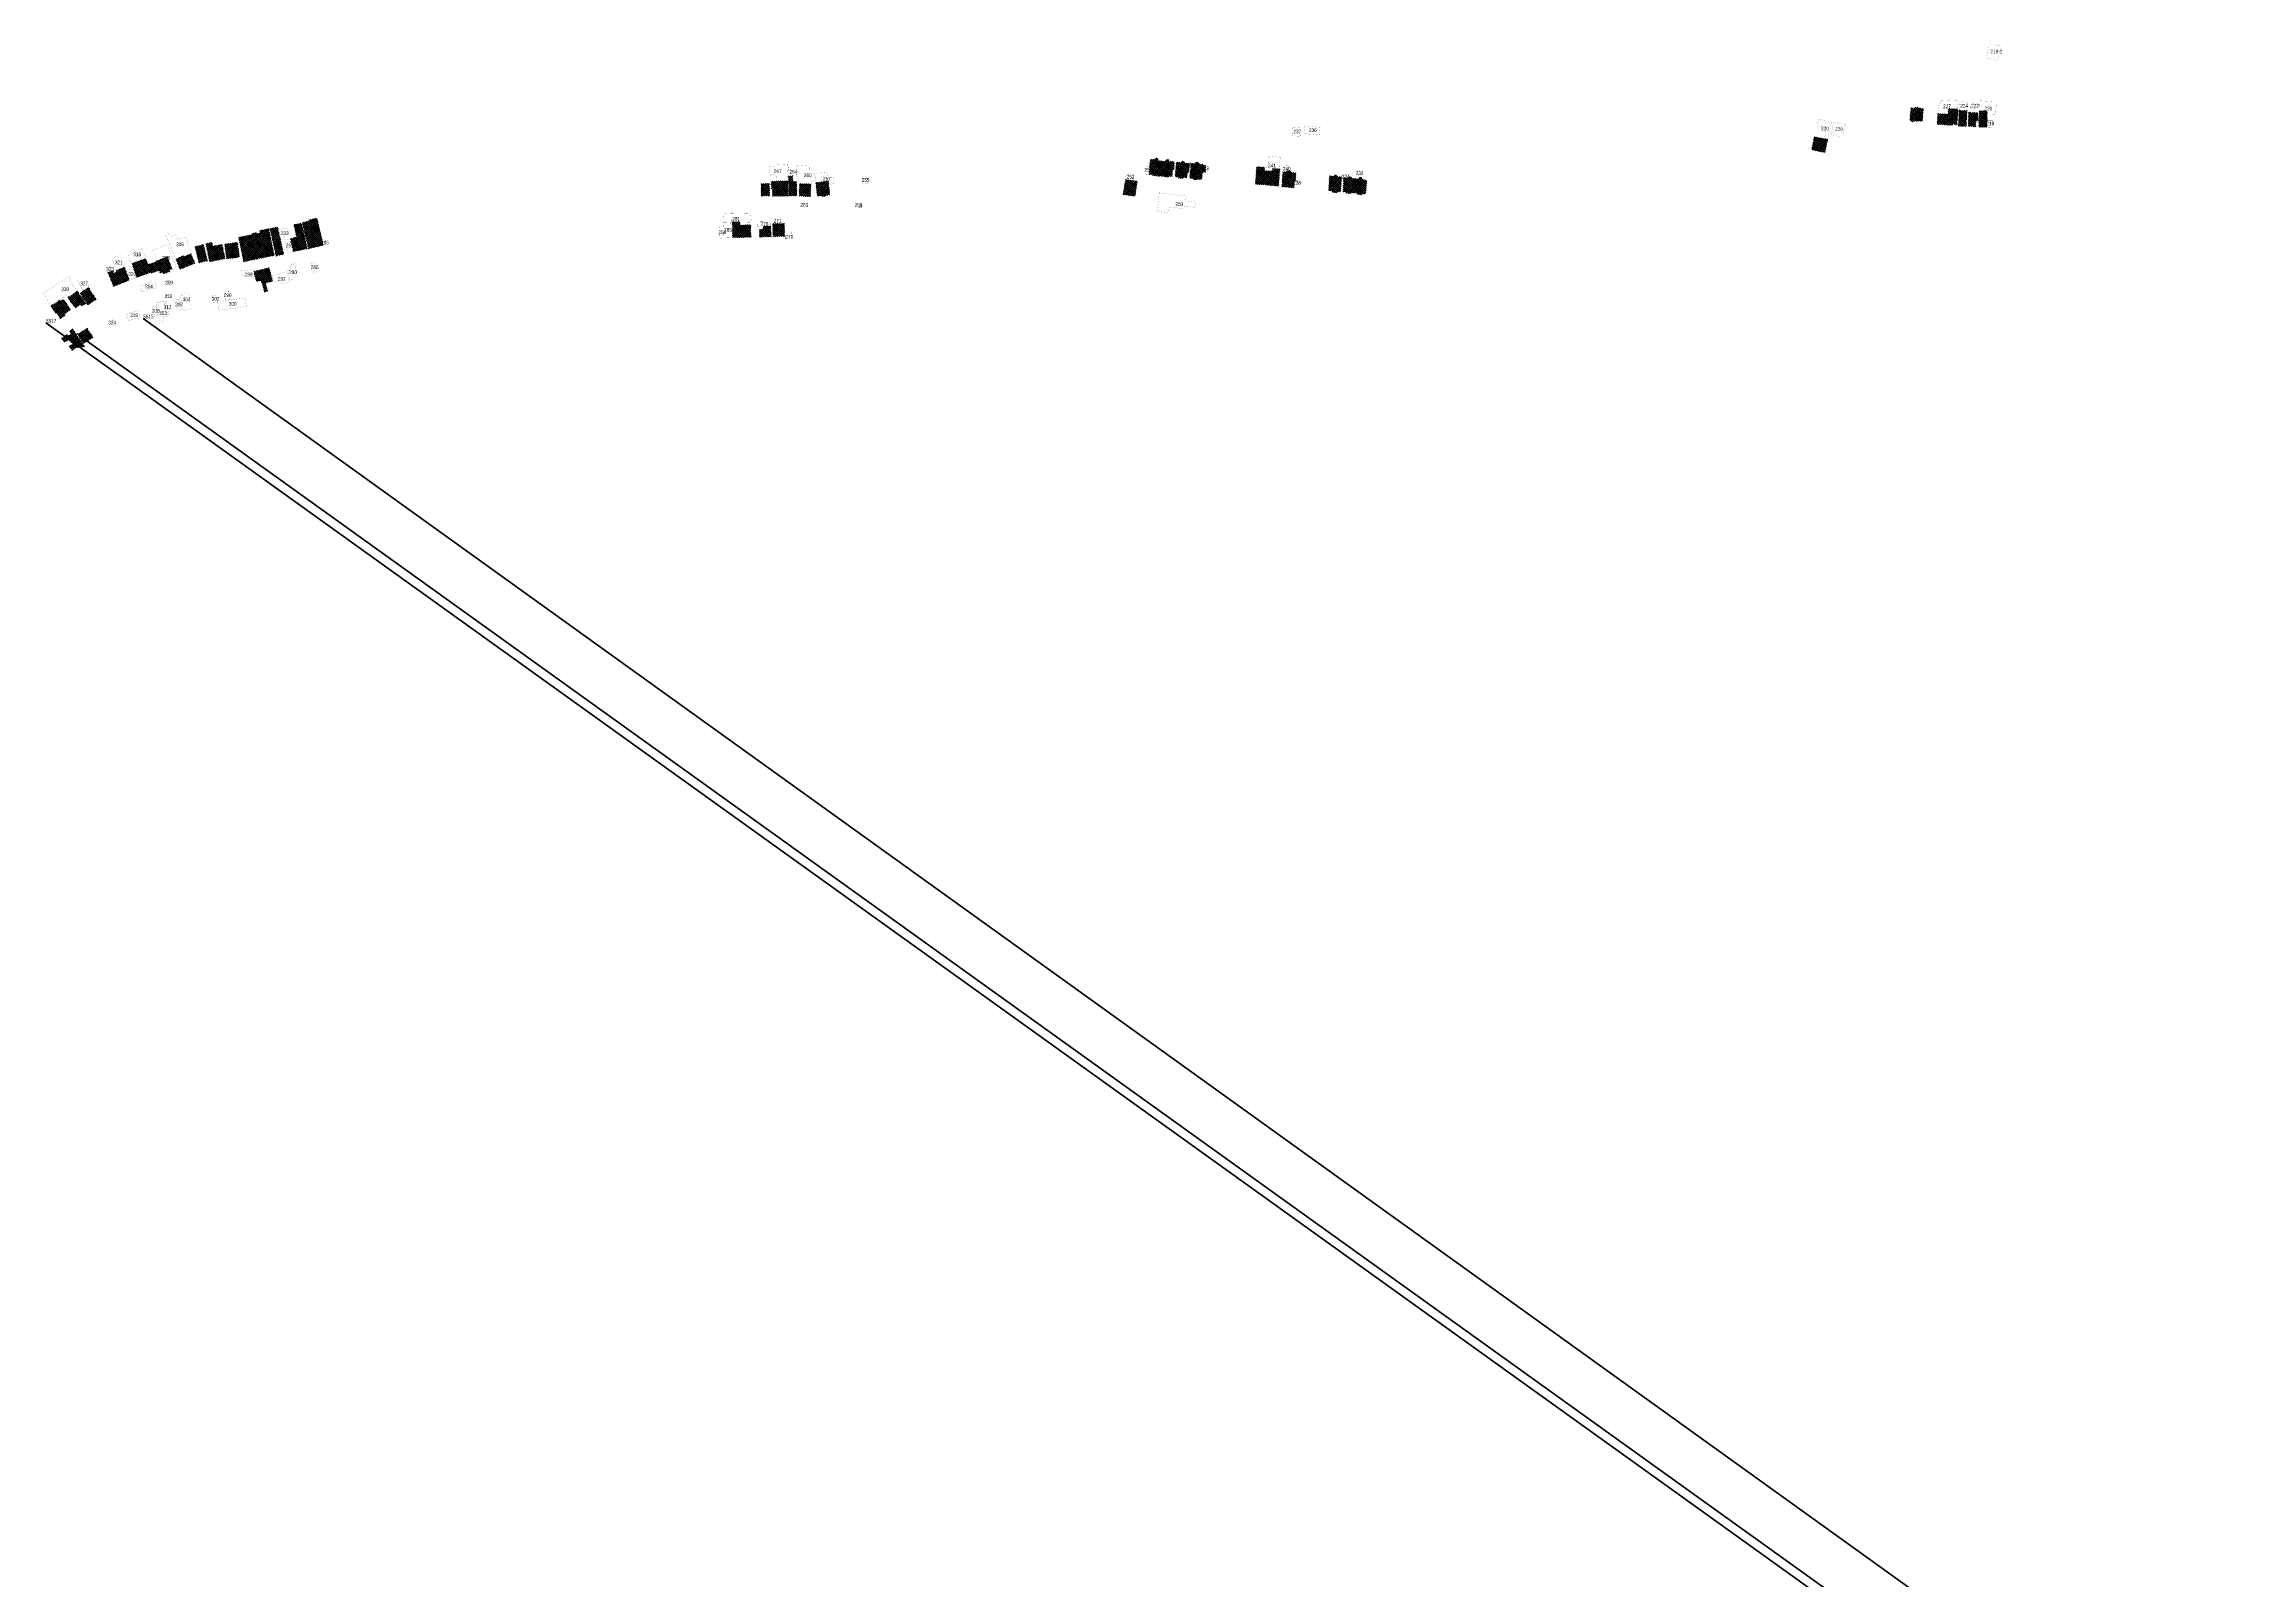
# Model space of a CAD drawing. Header units: millimetres. Extents: x 500132 to 619391, y 3323720 to 3402660.
# Drawn here: x 538636 to 540998, y 3373424 to 3375086 of the extents above; entities that cross this region are included whole.
import ezdxf

# ---------------------------------------------------------------- set-up
doc = ezdxf.new("R2010")
doc.units = ezdxf.units.MM
doc.layers.add('房屋拆迁', color=7, linetype='Continuous')
doc.styles.add('mrdsStandard', font='slromans.shx', dxfattribs={"width": 0.75, "height": 4, "bigfont": 'hztxt.shx'})

msp = doc.modelspace()

# ---------------------------------------------------------------- hatches: boundary and pattern name
at = {"layer": '房屋拆迁', "lineweight": 50}
h = msp.add_hatch(dxfattribs=at)
h.set_pattern_fill('ANSI37', color=1, scale=0.5, style=0)
h.paths.add_polyline_path([(540654.8, 3375016.9), (540653.5, 3375003.6), (540654.8, 3375001.8), (540657.8, 3375001.9), (540658.2, 3375002.6), (540667.1, 3375002.2), (540668.4, 3375016), (540663.7, 3375016.5), (540663.7, 3375017.4), (540659, 3375017.5), (540658.6, 3375015.9)])
h = msp.add_hatch(dxfattribs=at)
h.set_pattern_fill('ANSI37', color=1, scale=0.5, style=0)
h.paths.add_polyline_path([(540683.9, 3375010.7), (540683.1, 3374999), (540699.9, 3374997.9), (540700, 3374998.8), (540704.7, 3374998.5), (540705.8, 3375015.5), (540695.3, 3375016.2), (540694.9, 3375010)])
h = msp.add_hatch(dxfattribs=at)
h.set_pattern_fill('ANSI37', color=1, scale=0.5, style=0)
h.paths.add_polyline_path([(540706.9, 3375014.3), (540706, 3374997.1), (540714.7, 3374996.7), (540715.5, 3375013.8)])
h = msp.add_hatch(dxfattribs=at)
h.set_pattern_fill('ANSI37', color=1, scale=0.5, style=0)
h.paths.add_polyline_path([(540717.3, 3375012.1), (540716.5, 3374996.7), (540725, 3374996.3), (540725.3, 3375003.3), (540726.8, 3375003.2), (540727.2, 3375011.5)])
h = msp.add_hatch(dxfattribs=at)
h.set_pattern_fill('ANSI37', color=1, scale=0.5, style=0)
h.paths.add_polyline_path([(540728.6, 3375013.8), (540728, 3374996.1), (540736.8, 3374995.7), (540737.5, 3375013.4)])
h = msp.add_hatch(dxfattribs=at)
h.set_pattern_fill('ANSI37', color=1, scale=0.5, style=0)
h.set_pattern_definition([(45, (540547.4356, 3374968.5283), (-1.12253, 1.12253), []), (135, (540547.4356, 3374968.5283), (-1.12253, -1.12253), [])])
h.paths.add_polyline_path([(540550.3, 3374985.6), (540547.4, 3374971.4), (540561.9, 3374968.5), (540564.8, 3374982.7)])
h = msp.add_hatch(dxfattribs=at)
h.set_pattern_fill('ANSI37', color=1, scale=0.5, style=0)
h.paths.add_polyline_path([(539832.2, 3374961.1), (539830.9, 3374944.9), (539834.4, 3374944.7), (539834.8, 3374943.7), (539851.7, 3374941.9), (539852.8, 3374942.7), (539856, 3374942.5), (539856.4, 3374949.7), (539857.8, 3374949.6), (539858.4, 3374958.4), (539853, 3374959.1), (539852, 3374960.6), (539850.8, 3374961.1), (539849.5, 3374960.8), (539848.9, 3374960.2), (539848.3, 3374959), (539840.9, 3374959.7), (539840.6, 3374961.3), (539840.1, 3374962.3), (539838.7, 3374962.6), (539838.1, 3374962.5), (539836.9, 3374961.7), (539836.4, 3374960.9)])
h = msp.add_hatch(dxfattribs=at)
h.set_pattern_fill('ANSI37', color=1, scale=0.5, style=0)
h.paths.add_polyline_path([(539860.4, 3374958.2), (539859.1, 3374942.5), (539862, 3374942.1), (539863, 3374940.7), (539867.4, 3374940.2), (539868.7, 3374941.4), (539871.9, 3374941.1), (539872.5, 3374947.4), (539874, 3374947.3), (539874.9, 3374956.8), (539870.1, 3374957.1), (539869.6, 3374958.4), (539869.1, 3374958.8), (539868.1, 3374959.3), (539867.3, 3374959.2), (539866.9, 3374959.1), (539866, 3374958.6), (539865.5, 3374957.9)])
h = msp.add_hatch(dxfattribs=at)
h.set_pattern_fill('ANSI37', color=1, scale=0.5, style=0)
h.paths.add_polyline_path([(539876.1, 3374956.9), (539874.9, 3374940.6), (539878.3, 3374940.4), (539879.4, 3374939.2), (539883, 3374938.8), (539884.2, 3374939.7), (539888, 3374939.4), (539889.5, 3374955.8), (539885.4, 3374955.9), (539885.1, 3374956.8), (539884.1, 3374958), (539883.2, 3374958.3), (539882.2, 3374958.1), (539880.9, 3374957.3), (539880.3, 3374956.5)])
h = msp.add_hatch(dxfattribs=at)
h.set_pattern_fill('ANSI37', color=1, scale=0.5, style=0)
h.paths.add_polyline_path([(539888.7, 3374947.4), (539891.9, 3374947.1), (539892.6, 3374954.6), (539889.4, 3374954.9)])
h = msp.add_hatch(dxfattribs=at)
h.set_pattern_fill('ANSI37', color=1, scale=0.5, style=0)
h.paths.add_polyline_path([(539947.3, 3374953.2), (539945.8, 3374934.3), (539971, 3374932.3), (539972.6, 3374950.8), (539964.4, 3374951.5), (539964.2, 3374948.2), (539955.5, 3374949), (539955.8, 3374952.5)])
h = msp.add_hatch(dxfattribs=at)
h.set_pattern_fill('ANSI37', color=1, scale=0.5, style=0)
h.paths.add_polyline_path([(539975.6, 3374947.8), (539974.5, 3374931.6), (539987.6, 3374930.3), (539987.9, 3374937.8), (539989.3, 3374937.7), (539989.8, 3374946.5), (539984.5, 3374947.2), (539983.8, 3374948.4), (539982.7, 3374949.1), (539981.2, 3374949), (539980.2, 3374948.5), (539979.9, 3374947.6)])
h = msp.add_hatch(dxfattribs=at)
h.set_pattern_fill('ANSI37', color=1, scale=0.5, style=0)
h.paths.add_polyline_path([(539411.6, 3374934.8), (539411.7, 3374921.5), (539420.8, 3374921.6), (539420.7, 3374934.9)])
h = msp.add_hatch(dxfattribs=at)
h.set_pattern_fill('ANSI37', color=1, scale=0.5, style=0)
h.paths.add_polyline_path([(539411.6, 3374934.8), (539411.7, 3374921.5), (539420.8, 3374921.6), (539420.7, 3374934.9)])
h = msp.add_hatch(dxfattribs=at)
h.set_pattern_fill('ANSI37', color=1, scale=0.5, style=0)
h.paths.add_polyline_path([(539422.2, 3374937.7), (539422.2, 3374929.1), (539423.9, 3374929.1), (539423.9, 3374921.3), (539440.6, 3374921.4), (539440.6, 3374937.8)])
h = msp.add_hatch(dxfattribs=at)
h.set_pattern_fill('ANSI37', color=1, scale=0.5, style=0)
h.paths.add_polyline_path([(539422.2, 3374937.7), (539422.2, 3374929.1), (539423.9, 3374929.1), (539423.9, 3374921.3), (539440.6, 3374921.4), (539440.6, 3374937.8)])
h = msp.add_hatch(dxfattribs=at)
h.set_pattern_fill('ANSI37', color=1, scale=0.5, style=0)
h.paths.add_polyline_path([(539441.6, 3374921.5), (539450.2, 3374921.6), (539449.9, 3374937.4), (539445.7, 3374937.3), (539445.6, 3374943.5), (539441.1, 3374943.4)])
h = msp.add_hatch(dxfattribs=at)
h.set_pattern_fill('ANSI37', color=1, scale=0.5, style=0)
h.paths.add_polyline_path([(539441.6, 3374921.5), (539450.2, 3374921.6), (539449.9, 3374937.4), (539445.7, 3374937.3), (539445.6, 3374943.5), (539441.1, 3374943.4)])
h = msp.add_hatch(dxfattribs=at)
h.set_pattern_fill('ANSI37', color=1, scale=0.5, style=0)
h.paths.add_polyline_path([(539453, 3374934.9), (539452.5, 3374921.3), (539464.8, 3374920.9), (539465.3, 3374934.5)])
h = msp.add_hatch(dxfattribs=at)
h.set_pattern_fill('ANSI37', color=1, scale=0.5, style=0)
h.paths.add_polyline_path([(539453, 3374934.9), (539452.5, 3374921.3), (539464.8, 3374920.9), (539465.3, 3374934.5)])
h = msp.add_hatch(dxfattribs=at)
h.set_pattern_fill('ANSI37', color=1, scale=0.5, style=0)
h.paths.add_polyline_path([(539470.5, 3374936.1), (539472.3, 3374921.4), (539475.7, 3374921.7), (539478.3, 3374921), (539479.9, 3374921.1), (539481.3, 3374921.5), (539482.8, 3374922.3), (539485.8, 3374922.9), (539484.3, 3374937.7)])
h = msp.add_hatch(dxfattribs=at)
h.set_pattern_fill('ANSI37', color=1, scale=0.5, style=0)
h.paths.add_polyline_path([(539470.5, 3374936.1), (539472.3, 3374921.4), (539475.7, 3374921.7), (539478.3, 3374921), (539479.9, 3374921.1), (539481.3, 3374921.5), (539482.8, 3374922.3), (539485.8, 3374922.9), (539484.3, 3374937.7)])
h = msp.add_hatch(dxfattribs=at)
h.set_pattern_fill('ANSI37', color=1, scale=0.5, style=0)
h.paths.add_polyline_path([(539805.4, 3374939.4), (539802.9, 3374923.1), (539815.9, 3374921.2), (539818.4, 3374937.5)])
h = msp.add_hatch(dxfattribs=at)
h.set_pattern_fill('ANSI37', color=1, scale=0.5, style=0)
h.paths.add_polyline_path([(540026.2, 3374943.2), (540025, 3374927.4), (540028.4, 3374927.1), (540028.9, 3374925.8), (540033.7, 3374924.9), (540034.8, 3374926.2), (540038.1, 3374926), (540039.2, 3374942.1), (540034.5, 3374942.5), (540034, 3374944), (540033, 3374944.5), (540032.1, 3374944.4), (540031.4, 3374944.1), (540030.4, 3374942.6)])
h = msp.add_hatch(dxfattribs=at)
h.set_pattern_fill('ANSI37', color=1, scale=0.5, style=0)
h.paths.add_polyline_path([(540041.4, 3374941.5), (540040.6, 3374926.1), (540044.1, 3374925.8), (540044.4, 3374924.6), (540049, 3374924), (540050.6, 3374925.2), (540055.6, 3374924.5), (540056.6, 3374923.1), (540060.4, 3374922.8), (540061.6, 3374923.8), (540065.2, 3374923.6), (540066.6, 3374938.8), (540062.1, 3374939.1), (540061.2, 3374941.1), (540060.1, 3374942), (540059.1, 3374941.7), (540058.4, 3374941.3), (540057.6, 3374940), (540050.4, 3374940.6), (540049.8, 3374942.1), (540049, 3374942.6), (540047.5, 3374942.2), (540047, 3374941.9), (540046.5, 3374941)])
h = msp.add_hatch(dxfattribs=at)
h.set_pattern_fill('ANSI37', color=1, scale=0.5, style=0)
h.paths.add_polyline_path([(538861.4, 3374881.1), (538861.7, 3374879.9), (538846.4, 3374876.8), (538851.9, 3374850.3), (538885.1, 3374857.2), (538879.1, 3374886.2), (538869.3, 3374884.1), (538869.8, 3374881.7), (538866.1, 3374880.9), (538865.9, 3374882.1)])
h = msp.add_hatch(dxfattribs=at)
h.set_pattern_fill('ANSI37', color=1, scale=0.5, style=0)
h.paths.add_polyline_path([(538880.3, 3374886.2), (538886.9, 3374856.7), (538895.3, 3374858.5), (538888.7, 3374888.1)])
h = msp.add_hatch(dxfattribs=at)
h.set_pattern_fill('ANSI37', color=1, scale=0.5, style=0)
h.paths.add_polyline_path([(538902.3, 3374875.5), (538905.7, 3374861.2), (538912.3, 3374862.7), (538909.1, 3374877.2)])
h = msp.add_hatch(dxfattribs=at)
h.set_pattern_fill('ANSI37', color=1, scale=0.5, style=0)
h.paths.add_polyline_path([(538914.6, 3374892.3), (538906.2, 3374890.5), (538912.3, 3374862.7), (538920.7, 3374864.5)])
h = msp.add_hatch(dxfattribs=at)
h.set_pattern_fill('ANSI37', color=1, scale=0.5, style=0)
h.paths.add_polyline_path([(538922.8, 3374895.7), (538923.1, 3374894.6), (538915.3, 3374892.8), (538921.9, 3374864.5), (538938.1, 3374868.3), (538931.3, 3374897.7)])
h = msp.add_hatch(dxfattribs=at)
h.set_pattern_fill('ANSI37', color=1, scale=0.5, style=0)
h.paths.add_polyline_path([(539380.3, 3374893.6), (539380.7, 3374876.5), (539400.7, 3374877), (539400.3, 3374890.3), (539388.5, 3374890), (539388.4, 3374893.8)])
h = msp.add_hatch(dxfattribs=at)
h.set_pattern_fill('ANSI37', color=1, scale=0.5, style=0)
h.paths.add_polyline_path([(539380.3, 3374893.6), (539380.7, 3374876.5), (539400.7, 3374877), (539400.3, 3374890.3), (539388.5, 3374890), (539388.4, 3374893.8)])
h = msp.add_hatch(dxfattribs=at)
h.set_pattern_fill('ANSI37', color=1, scale=0.5, style=0)
h.paths.add_polyline_path([(539413.8, 3374888.8), (539413.9, 3374885.4), (539409.6, 3374885.2), (539409.8, 3374877.1), (539422.3, 3374877.4), (539422, 3374889.1)])
h = msp.add_hatch(dxfattribs=at)
h.set_pattern_fill('ANSI37', color=1, scale=0.5, style=0)
h.paths.add_polyline_path([(539413.8, 3374888.8), (539413.9, 3374885.4), (539409.6, 3374885.2), (539409.8, 3374877.1), (539422.3, 3374877.4), (539422, 3374889.1)])
h = msp.add_hatch(dxfattribs=at)
h.set_pattern_fill('ANSI37', color=1, scale=0.5, style=0)
h.paths.add_polyline_path([(539424, 3374891.6), (539424.3, 3374877.4), (539436.9, 3374877.7), (539436.6, 3374892)])
h = msp.add_hatch(dxfattribs=at)
h.set_pattern_fill('ANSI37', color=1, scale=0.5, style=0)
h.paths.add_polyline_path([(539424, 3374891.6), (539424.3, 3374877.4), (539436.9, 3374877.7), (539436.6, 3374892)])
h = msp.add_hatch(dxfattribs=at)
h.set_pattern_fill('ANSI37', color=1, scale=0.5, style=0)
h.paths.add_polyline_path([(538746.1, 3374854), (538731, 3374848.5), (538736.5, 3374833.4), (538751.6, 3374838.9)])
h = msp.add_hatch(dxfattribs=at)
h.set_pattern_fill('ANSI37', color=1, scale=0.5, style=0)
h.paths.add_polyline_path([(538769.5, 3374855.8), (538756.7, 3374850.9), (538761.7, 3374837.9), (538764.6, 3374839), (538765.3, 3374837.2), (538772.2, 3374839.8), (538771.6, 3374841.4), (538774.6, 3374842.6)])
h = msp.add_hatch(dxfattribs=at)
h.set_pattern_fill('ANSI37', color=1, scale=0.5, style=0)
h.paths.add_polyline_path([(538795.1, 3374859.1), (538787.5, 3374856), (538787, 3374857), (538778.5, 3374853.5), (538783.1, 3374842.1), (538799.3, 3374848.7)])
h = msp.add_hatch(dxfattribs=at)
h.set_pattern_fill('ANSI37', color=1, scale=0.5, style=0)
h.paths.add_polyline_path([(538799.2, 3374866.8), (538803.6, 3374849.1), (538812.8, 3374851.4), (538808.4, 3374869.1)])
h = msp.add_hatch(dxfattribs=at)
h.set_pattern_fill('ANSI37', color=1, scale=0.5, style=0)
h.paths.add_polyline_path([(538810.9, 3374870), (538815.1, 3374850.2), (538832, 3374853.8), (538828.7, 3374869.2), (538818.6, 3374867.1), (538817.7, 3374871.5)])
h = msp.add_hatch(dxfattribs=at)
h.set_pattern_fill('ANSI37', color=1, scale=0.5, style=0)
h.paths.add_polyline_path([(538831.4, 3374869.4), (538833.5, 3374853.5), (538847.4, 3374855.2), (538845.4, 3374871.6)])
h = msp.add_hatch(dxfattribs=at)
h.set_pattern_fill('ANSI37', color=1, scale=0.5, style=0)
h.paths.add_polyline_path([(538723, 3374844.6), (538714.2, 3374841.1), (538715, 3374839.2), (538711.8, 3374837.9), (538710.6, 3374840.9), (538705.2, 3374838.8), (538711.2, 3374823.6), (538728.5, 3374830.5)])
h = msp.add_hatch(dxfattribs=at)
h.set_pattern_fill('ANSI37', color=1, scale=0.5, style=0)
h.paths.add_polyline_path([(538748.6, 3374847.3), (538751.6, 3374838.9), (538751.9, 3374838.1), (538760.5, 3374841), (538757, 3374850.1)])
h = msp.add_hatch(dxfattribs=at)
h.set_pattern_fill('ANSI37', color=1, scale=0.5, style=0)
h.paths.add_polyline_path([(538862.9, 3374839.8), (538865.7, 3374828.9), (538871, 3374830.3), (538874.3, 3374817.7), (538878, 3374818.6), (538875.7, 3374827.4), (538883.3, 3374829.4), (538879.5, 3374844.1)])
h = msp.add_hatch(dxfattribs=at)
h.set_pattern_fill('ANSI37', color=1, scale=0.5, style=0)
h.paths.add_polyline_path([(538657.4, 3374810), (538654, 3374807.8), (538653.3, 3374808.8), (538643.4, 3374802.3), (538648.6, 3374794.4), (538649.6, 3374795), (538653.8, 3374788.7), (538659.1, 3374792.2), (538658.1, 3374793.9), (538665, 3374798.4)])
h = msp.add_hatch(dxfattribs=at)
h.set_pattern_fill('ANSI37', color=1, scale=0.5, style=0)
h.paths.add_polyline_path([(538671.9, 3374818.7), (538661.8, 3374811.3), (538670, 3374800.1), (538675.5, 3374804.2), (538677, 3374802.2), (538681.6, 3374805.5)])
h = msp.add_hatch(dxfattribs=at)
h.set_pattern_fill('ANSI37', color=1, scale=0.5, style=0)
h.paths.add_polyline_path([(538684, 3374822.5), (538674.9, 3374816.3), (538683.6, 3374803.6), (538692.7, 3374809.8)])
h = msp.add_hatch(dxfattribs=at)
h.set_pattern_fill('ANSI37', color=1, scale=0.5, style=0)
h.paths.add_polyline_path([(538667.2, 3374778), (538663.5, 3374775.5), (538665.5, 3374772.5), (538662.4, 3374770.5), (538661.4, 3374772), (538654.8, 3374767.6), (538657.9, 3374763), (538663.7, 3374766.8), (538667.2, 3374761.6), (538663.1, 3374758.9), (538666.2, 3374754.3), (538671.5, 3374757.8), (538672.1, 3374757), (538676, 3374759.6), (538677.4, 3374757.4), (538679.8, 3374759)])
h = msp.add_hatch(dxfattribs=at)
h.set_pattern_fill('ANSI37', color=1, scale=0.5, style=0)
h.paths.add_polyline_path([(538689.1, 3374768.3), (538682.8, 3374778.6), (538672.3, 3374772.1), (538678.6, 3374761.7)])

# ---------------------------------------------------------------- linework, layer by layer
at = {"layer": '房屋拆迁', "color": 1, "linetype": 'Continuous', "lineweight": 50, "const_width": 0.1}
for points in [[(540736.3, 3375070.8), (540748.6, 3375068), (540751.9, 3375083.6), (540739.2, 3375086.2), (540739.3, 3375084.9), (540736.3, 3375070.8), (540736.3, 3375070.8)], [(540654.8, 3375016.9), (540653.5, 3375003.6), (540654.8, 3375001.8), (540657.8, 3375001.9), (540658.2, 3375002.6), (540667.1, 3375002.2), (540668.4, 3375016), (540663.7, 3375016.5), (540663.7, 3375017.4), (540659, 3375017.5), (540658.6, 3375015.9), (540654.8, 3375016.9)], [(540683.9, 3375010.7), (540685.2, 3375021.2), (540686.7, 3375021.4), (540687.1, 3375025.2), (540705.9, 3375024.3), (540704.9, 3375015.5), (540695.3, 3375016.2), (540694.9, 3375010), (540683.9, 3375010.7)], [(540706.9, 3375014.3), (540707.5, 3375023.6), (540716.4, 3375022.8), (540715.5, 3375013.8), (540706.9, 3375014.3)], [(540719.5, 3375021.7), (540719.1, 3375016.1), (540727.2, 3375015.5), (540727.6, 3375021.1), (540719.5, 3375021.7)], [(540728.6, 3375013.8), (540729.2, 3375024.5), (540747.2, 3375023.4), (540746.4, 3375009.2), (540737.3, 3375009.6), (540737.5, 3375013.4), (540728.6, 3375013.8)], [(539986.5, 3374995.7), (539985.9, 3374986.6), (539994.3, 3374986.1), (539994.9, 3374995.1), (539986.5, 3374995.7)], [(539999.5, 3374997.4), (539998.7, 3374988.9), (540015.2, 3374987.4), (540016, 3374995.9), (539999.5, 3374997.4)], [(540554.6, 3375004.4), (540553.4, 3374997.4), (540563, 3374995.1), (540561.3, 3374983.4), (540564.8, 3374982.7), (540569, 3375001.8), (540554.6, 3375004.4)], [(540571.2, 3375001.4), (540568.6, 3374987.7), (540581.2, 3374985.2), (540583.8, 3374999), (540571.2, 3375001.4)], [(540683.9, 3375010.7), (540683.1, 3374999), (540699.9, 3374997.9), (540700, 3374998.8), (540704.7, 3374998.5), (540705.8, 3375015.5), (540695.3, 3375016.2), (540694.9, 3375010), (540683.9, 3375010.7)], [(540706.9, 3375014.3), (540706, 3374997.1), (540714.7, 3374996.7), (540715.5, 3375013.8), (540706.9, 3375014.3)], [(540717.3, 3375012.1), (540716.5, 3374996.7), (540725, 3374996.3), (540725.3, 3375003.3), (540726.8, 3375003.2), (540727.2, 3375011.5), (540717.3, 3375012.1)], [(540728.6, 3375013.8), (540728, 3374996.1), (540736.8, 3374995.7), (540737.5, 3375013.4), (540728.6, 3375013.8)], [(540737.1, 3375003.2), (540743, 3375003.2), (540742.3, 3374995.5), (540736.8, 3374995.7), (540737.1, 3375003.2)], [(540550.3, 3374985.6), (540547.4, 3374971.4), (540561.9, 3374968.5), (540564.8, 3374982.7), (540550.3, 3374985.6)], [(539428.1, 3374937.8), (539427.5, 3374945.3), (539421.3, 3374944), (539420, 3374953.3), (539426.2, 3374953.9), (539426.2, 3374955.4), (539439.6, 3374956.1), (539440.6, 3374937.8), (539428.1, 3374937.8)], [(539441.1, 3374943.4), (539440.6, 3374952.3), (539445.9, 3374952.6), (539445.9, 3374956), (539449.6, 3374956.2), (539449.9, 3374937.4), (539445.7, 3374937.3), (539445.6, 3374943.5), (539441.1, 3374943.4)], [(539453, 3374934.9), (539452.2, 3374934.8), (539449.7, 3374954), (539463.3, 3374955.1), (539463.5, 3374950.2), (539467.9, 3374950.9), (539469.4, 3374938.8), (539465.8, 3374938.4), (539465.3, 3374934.5), (539453, 3374934.9)], [(539470.5, 3374936.1), (539469.5, 3374945.9), (539482.8, 3374947.2), (539483.6, 3374940.7), (539489.4, 3374941.3), (539490.2, 3374934.8), (539484.6, 3374934), (539484.3, 3374937.7), (539470.5, 3374936.1)], [(539805.4, 3374939.4), (539806.3, 3374945.8), (539815, 3374944.5), (539814, 3374938.1), (539805.4, 3374939.4)], [(539830.9, 3374944.9), (539827.1, 3374945.2), (539827.8, 3374953.9), (539831.6, 3374953.6), (539830.9, 3374944.9)], [(539832.2, 3374961.1), (539830.9, 3374944.9), (539834.4, 3374944.7), (539834.8, 3374943.7), (539851.7, 3374941.9), (539852.8, 3374942.7), (539856, 3374942.5), (539856.4, 3374949.7), (539857.8, 3374949.6), (539858.4, 3374958.4), (539853, 3374959.1), (539852, 3374960.6), (539850.8, 3374961.1), (539849.5, 3374960.8), (539848.9, 3374960.2), (539848.3, 3374959), (539840.9, 3374959.7), (539840.6, 3374961.3), (539840.1, 3374962.3), (539838.7, 3374962.6), (539838.1, 3374962.5), (539836.9, 3374961.7), (539836.4, 3374960.9), (539832.2, 3374961.1)], [(539860.4, 3374958.2), (539859.1, 3374942.5), (539862, 3374942.1), (539863, 3374940.7), (539867.4, 3374940.2), (539868.7, 3374941.4), (539871.9, 3374941.1), (539872.5, 3374947.4), (539874, 3374947.3), (539874.9, 3374956.8), (539870.1, 3374957.1), (539869.6, 3374958.4), (539869.1, 3374958.8), (539868.1, 3374959.3), (539867.3, 3374959.2), (539866.9, 3374959.1), (539866, 3374958.6), (539865.5, 3374957.9), (539860.4, 3374958.2)], [(539876.1, 3374956.9), (539874.9, 3374940.6), (539878.3, 3374940.4), (539879.4, 3374939.2), (539883, 3374938.8), (539884.2, 3374939.7), (539888, 3374939.4), (539889.5, 3374955.8), (539885.4, 3374955.9), (539885.1, 3374956.8), (539884.1, 3374958), (539883.2, 3374958.3), (539882.2, 3374958.1), (539880.9, 3374957.3), (539880.3, 3374956.5), (539876.1, 3374956.9)], [(539888.7, 3374947.4), (539891.9, 3374947.1), (539892.6, 3374954.6), (539889.4, 3374954.9), (539888.7, 3374947.4)], [(539947.3, 3374953.2), (539945.8, 3374934.3), (539971, 3374932.3), (539972.6, 3374950.8), (539964.4, 3374951.5), (539964.2, 3374948.2), (539955.5, 3374949), (539955.8, 3374952.5), (539947.3, 3374953.2)], [(539955.8, 3374952.5), (539959.7, 3374952.2), (539960.6, 3374964.6), (539972.8, 3374963.4), (539971.8, 3374950.9), (539964.4, 3374951.5), (539964.2, 3374948.2), (539955.5, 3374949), (539955.8, 3374952.5)], [(539975.6, 3374947.8), (539974.5, 3374931.6), (539987.6, 3374930.3), (539987.9, 3374937.8), (539989.3, 3374937.7), (539989.8, 3374946.5), (539984.5, 3374947.2), (539983.8, 3374948.4), (539982.7, 3374949.1), (539981.2, 3374949), (539980.2, 3374948.5), (539979.9, 3374947.6), (539975.6, 3374947.8)], [(539975.6, 3374947.8), (539976.2, 3374955.1), (539981.8, 3374954.7), (539981.2, 3374949), (539980.2, 3374948.5), (539979.9, 3374947.6), (539975.6, 3374947.8)], [(540056, 3374948.1), (540055.4, 3374944), (540059.7, 3374943.4), (540060.3, 3374947.4), (540056, 3374948.1)], [(539411.6, 3374934.8), (539411.7, 3374921.5), (539420.8, 3374921.6), (539420.7, 3374934.9), (539411.6, 3374934.8)], [(539411.6, 3374934.8), (539411.7, 3374921.5), (539420.8, 3374921.6), (539420.7, 3374934.9), (539411.6, 3374934.8)], [(539422.2, 3374937.7), (539422.2, 3374929.1), (539423.9, 3374929.1), (539423.9, 3374921.3), (539440.6, 3374921.4), (539440.6, 3374937.8), (539422.2, 3374937.7)], [(539422.2, 3374937.7), (539422.2, 3374929.1), (539423.9, 3374929.1), (539423.9, 3374921.3), (539440.6, 3374921.4), (539440.6, 3374937.8), (539422.2, 3374937.7)], [(539441.6, 3374921.5), (539450.2, 3374921.6), (539449.9, 3374937.4), (539445.7, 3374937.3), (539445.6, 3374943.5), (539441.1, 3374943.4), (539441.6, 3374921.5)], [(539441.6, 3374921.5), (539450.2, 3374921.6), (539449.9, 3374937.4), (539445.7, 3374937.3), (539445.6, 3374943.5), (539441.1, 3374943.4), (539441.6, 3374921.5)], [(539453, 3374934.9), (539452.5, 3374921.3), (539464.8, 3374920.9), (539465.3, 3374934.5), (539453, 3374934.9)], [(539453, 3374934.9), (539452.5, 3374921.3), (539464.8, 3374920.9), (539465.3, 3374934.5), (539453, 3374934.9)], [(539470.5, 3374936.1), (539472.3, 3374921.4), (539475.7, 3374921.7), (539478.3, 3374921), (539479.9, 3374921.1), (539481.3, 3374921.5), (539482.8, 3374922.3), (539485.8, 3374922.9), (539484.3, 3374937.7), (539470.5, 3374936.1)], [(539470.5, 3374936.1), (539472.3, 3374921.4), (539475.7, 3374921.7), (539478.3, 3374921), (539479.9, 3374921.1), (539481.3, 3374921.5), (539482.8, 3374922.3), (539485.8, 3374922.9), (539484.3, 3374937.7), (539470.5, 3374936.1)], [(539520.6, 3374941.3), (539522.4, 3374934.3), (539526.7, 3374935.4), (539524.8, 3374942.5), (539520.6, 3374941.3)], [(539805.4, 3374939.4), (539802.9, 3374923.1), (539815.9, 3374921.2), (539818.4, 3374937.5), (539805.4, 3374939.4)], [(539842, 3374925), (539839.6, 3374905), (539852.1, 3374903.5), (539852.8, 3374909.7), (539869, 3374907.8), (539869.3, 3374910.5), (539880.4, 3374909.2), (539881.1, 3374915.1), (539870.5, 3374916.3), (539871.3, 3374921.4), (539842, 3374925)], [(539989.3, 3374938.7), (539993.2, 3374938.5), (539993.6, 3374930.1), (539987.6, 3374930.3), (539987.9, 3374937.8), (539989.3, 3374937.7), (539989.3, 3374938.7)], [(540026.2, 3374943.2), (540025, 3374927.4), (540028.4, 3374927.1), (540028.9, 3374925.8), (540033.7, 3374924.9), (540034.8, 3374926.2), (540038.1, 3374926), (540039.2, 3374942.1), (540034.5, 3374942.5), (540034, 3374944), (540033, 3374944.5), (540032.1, 3374944.4), (540031.4, 3374944.1), (540030.4, 3374942.6), (540026.2, 3374943.2)], [(540046.5, 3374941), (540041.4, 3374941.5), (540041.3, 3374940.3), (540040.1, 3374940.3), (540040.6, 3374945.1), (540046.9, 3374944.3), (540046.5, 3374941)], [(540041.4, 3374941.5), (540040.6, 3374926.1), (540044.1, 3374925.8), (540044.4, 3374924.6), (540049, 3374924), (540050.6, 3374925.2), (540055.6, 3374924.5), (540056.6, 3374923.1), (540060.4, 3374922.8), (540061.6, 3374923.8), (540065.2, 3374923.6), (540066.6, 3374938.8), (540062.1, 3374939.1), (540061.2, 3374941.1), (540060.1, 3374942), (540059.1, 3374941.7), (540058.4, 3374941.3), (540057.6, 3374940), (540050.4, 3374940.6), (540049.8, 3374942.1), (540049, 3374942.6), (540047.5, 3374942.2), (540047, 3374941.9), (540046.5, 3374941), (540041.4, 3374941.5)], [(539371.2, 3374892.8), (539370.6, 3374902.8), (539379.2, 3374903.3), (539379.1, 3374902.2), (539400.2, 3374902.7), (539400.9, 3374893.3), (539388.4, 3374892.9), (539388.4, 3374893.8), (539387.2, 3374893.8), (539387.1, 3374895.2), (539379.4, 3374895), (539379.5, 3374893.2), (539378.7, 3374893.1), (539371.2, 3374892.8)], [(539453.3, 3374913.2), (539453.2, 3374910.2), (539461.7, 3374909.8), (539461.8, 3374912.8), (539453.3, 3374913.2)], [(539516.1, 3374913.3), (539519.7, 3374913.5), (539519.7, 3374908.7), (539514, 3374908.8), (539514.1, 3374910.7), (539514.9, 3374910.7), (539514.9, 3374912), (539516.1, 3374912), (539516.1, 3374913.3)], [(538772.6, 3374882), (538767.6, 3374879.7), (538778.5, 3374853.5), (538787, 3374857), (538787.5, 3374856), (538795.1, 3374859.1), (538795.4, 3374860.8), (538789.3, 3374877.1), (538780.5, 3374874.5), (538778.6, 3374879.5), (538774, 3374877.5), (538772.6, 3374882)], [(538861.4, 3374881.1), (538861.7, 3374879.9), (538846.4, 3374876.8), (538851.9, 3374850.3), (538885.1, 3374857.2), (538879.1, 3374886.2), (538869.3, 3374884.1), (538869.8, 3374881.7), (538866.1, 3374880.9), (538865.9, 3374882.1), (538861.4, 3374881.1)], [(538880.3, 3374886.2), (538886.9, 3374856.7), (538895.3, 3374858.5), (538888.7, 3374888.1), (538880.3, 3374886.2)], [(538890.3, 3374885.3), (538892.4, 3374876), (538895.9, 3374876.8), (538895.3, 3374879.8), (538900.7, 3374881), (538899.3, 3374887.3), (538890.3, 3374885.3)], [(538896.5, 3374874.2), (538899.9, 3374859.9), (538905.7, 3374861.2), (538902.3, 3374875.5), (538896.5, 3374874.2)], [(538902.3, 3374875.5), (538905.7, 3374861.2), (538912.3, 3374862.7), (538909.1, 3374877.2), (538902.3, 3374875.5)], [(538914.6, 3374892.3), (538906.2, 3374890.5), (538912.3, 3374862.7), (538920.7, 3374864.5), (538914.6, 3374892.3)], [(538922.8, 3374895.7), (538923.1, 3374894.6), (538915.3, 3374892.8), (538921.9, 3374864.5), (538938.1, 3374868.3), (538931.3, 3374897.7), (538922.8, 3374895.7)], [(539371, 3374876.1), (539367, 3374875.9), (539366.5, 3374888), (539370.5, 3374888.1), (539371, 3374876.1)], [(539370.3, 3374892.7), (539371, 3374876.1), (539379.4, 3374876.4), (539378.7, 3374893.1), (539370.3, 3374892.7)], [(539370.3, 3374892.7), (539371, 3374876.1), (539379.4, 3374876.4), (539378.7, 3374893.1), (539370.3, 3374892.7)], [(539380.3, 3374893.6), (539380.7, 3374876.5), (539400.7, 3374877), (539400.3, 3374890.3), (539388.5, 3374890), (539388.4, 3374893.8), (539380.3, 3374893.6)], [(539380.3, 3374893.6), (539380.7, 3374876.5), (539400.7, 3374877), (539400.3, 3374890.3), (539388.5, 3374890), (539388.4, 3374893.8), (539380.3, 3374893.6)], [(539422, 3374889.1), (539421.9, 3374894.2), (539407, 3374893.8), (539407.3, 3374888.5), (539413.8, 3374888.8), (539422, 3374889.1)], [(539413.8, 3374888.8), (539413.9, 3374885.4), (539409.6, 3374885.2), (539409.8, 3374877.1), (539422.3, 3374877.4), (539422, 3374889.1), (539413.8, 3374888.8)], [(539413.8, 3374888.8), (539413.9, 3374885.4), (539409.6, 3374885.2), (539409.8, 3374877.1), (539422.3, 3374877.4), (539422, 3374889.1), (539413.8, 3374888.8)], [(539424, 3374891.6), (539423.9, 3374897.1), (539432.9, 3374897.1), (539433.1, 3374891.9), (539424, 3374891.6)], [(539424, 3374891.6), (539424.3, 3374877.4), (539436.9, 3374877.7), (539436.6, 3374892), (539424, 3374891.6)], [(539424, 3374891.6), (539424.3, 3374877.4), (539436.9, 3374877.7), (539436.6, 3374892), (539424, 3374891.6)], [(539437.7, 3374882.8), (539438, 3374870.9), (539445, 3374871.1), (539444.7, 3374883), (539437.7, 3374882.8)], [(538709.4, 3374854), (538714.2, 3374841.1), (538723, 3374844.6), (538718.2, 3374857.5), (538709.4, 3374854)], [(538742.2, 3374864.7), (538735, 3374862.3), (538735.5, 3374860.9), (538726.8, 3374857.3), (538731, 3374848.5), (538746.1, 3374854), (538742.2, 3374864.7)], [(538746.1, 3374854), (538731, 3374848.5), (538736.5, 3374833.4), (538751.6, 3374838.9), (538746.1, 3374854)], [(538769, 3374868.7), (538753.7, 3374863.1), (538758.3, 3374851.5), (538769.5, 3374855.8), (538774.6, 3374842.6), (538779.2, 3374844.4), (538769, 3374868.7)], [(538769.5, 3374855.8), (538756.7, 3374850.9), (538761.7, 3374837.9), (538764.6, 3374839), (538765.3, 3374837.2), (538772.2, 3374839.8), (538771.6, 3374841.4), (538774.6, 3374842.6), (538769.5, 3374855.8)], [(538795.1, 3374859.1), (538787.5, 3374856), (538787, 3374857), (538778.5, 3374853.5), (538783.1, 3374842.1), (538799.3, 3374848.7), (538795.1, 3374859.1)], [(538799.2, 3374866.8), (538803.6, 3374849.1), (538812.8, 3374851.4), (538808.4, 3374869.1), (538799.2, 3374866.8)], [(538810.9, 3374870), (538815.1, 3374850.2), (538832, 3374853.8), (538828.7, 3374869.2), (538818.6, 3374867.1), (538817.7, 3374871.5), (538810.9, 3374870)], [(538831.4, 3374869.4), (538833.5, 3374853.5), (538847.4, 3374855.2), (538845.4, 3374871.6), (538831.4, 3374869.4)], [(538937.2, 3374872.5), (538938.1, 3374868.3), (538941.1, 3374869), (538940, 3374873.2), (538937.2, 3374872.5)], [(538663.2, 3374835.2), (538635.8, 3374816.5), (538643.2, 3374803.2), (538660.8, 3374814.2), (538662.1, 3374812.2), (538671.9, 3374819), (538663.4, 3374830.2), (538665.4, 3374831.4), (538663.2, 3374835.2)], [(538679.7, 3374833.4), (538672.6, 3374829.8), (538677.7, 3374819.6), (538684.9, 3374823.7), (538679.7, 3374833.4)], [(538708.3, 3374844.9), (538703.8, 3374843.3), (538705.2, 3374839.6), (538709.6, 3374841.2), (538708.3, 3374844.9)], [(538723, 3374844.6), (538714.2, 3374841.1), (538715, 3374839.2), (538711.8, 3374837.9), (538710.6, 3374840.9), (538705.2, 3374838.8), (538711.2, 3374823.6), (538728.5, 3374830.5), (538723, 3374844.6)], [(538732.8, 3374843.5), (538724.7, 3374840.3), (538728.5, 3374830.5), (538736.5, 3374833.4), (538732.8, 3374843.5)], [(538739.4, 3374824.3), (538741.1, 3374817.9), (538758, 3374822.2), (538756.3, 3374828.6), (538739.4, 3374824.3)], [(538748.6, 3374847.3), (538751.6, 3374838.9), (538751.9, 3374838.1), (538760.5, 3374841), (538757, 3374850.1), (538748.6, 3374847.3)], [(538766.7, 3374828.7), (538767.1, 3374825.5), (538774.1, 3374826.4), (538773.7, 3374829.5), (538766.7, 3374828.7)], [(538848.2, 3374840.4), (538848.5, 3374836.8), (538854.8, 3374835.3), (538855, 3374834.3), (538859.5, 3374835.1), (538860.6, 3374832.7), (538863.9, 3374833.3), (538862.1, 3374841.9), (538848.2, 3374840.4)], [(538862.9, 3374839.8), (538865.7, 3374828.9), (538871, 3374830.3), (538874.3, 3374817.7), (538878, 3374818.6), (538875.7, 3374827.4), (538883.3, 3374829.4), (538879.5, 3374844.1), (538862.9, 3374839.8)], [(538882.8, 3374835.4), (538884.8, 3374828.4), (538892.6, 3374830.6), (538893.7, 3374826.4), (538901.6, 3374828.6), (538898.4, 3374839.8), (538882.8, 3374835.4)], [(538902.3, 3374847.2), (538903.3, 3374841.8), (538899.6, 3374841), (538901.8, 3374830.4), (538905.6, 3374831.1), (538905, 3374833.9), (538910, 3374834.9), (538907.3, 3374848.2), (538902.3, 3374847.2)], [(538924.9, 3374848.7), (538927.4, 3374838.8), (538931.2, 3374839.7), (538928.7, 3374849.7), (538924.9, 3374848.7)], [(538657.4, 3374810), (538654, 3374807.8), (538653.3, 3374808.8), (538643.4, 3374802.3), (538648.6, 3374794.4), (538649.6, 3374795), (538653.8, 3374788.7), (538659.1, 3374792.2), (538658.1, 3374793.9), (538665, 3374798.4), (538657.4, 3374810)], [(538671.9, 3374818.7), (538661.8, 3374811.3), (538670, 3374800.1), (538675.5, 3374804.2), (538677, 3374802.2), (538681.6, 3374805.5), (538671.9, 3374818.7)], [(538684, 3374822.5), (538674.9, 3374816.3), (538683.6, 3374803.6), (538692.7, 3374809.8), (538684, 3374822.5)], [(538757.1, 3374806), (538761.3, 3374785.1), (538765.9, 3374786.1), (538764.9, 3374790.8), (538768.9, 3374791.6), (538765.6, 3374807.8), (538757.1, 3374806)], [(538766.9, 3374808.9), (538769.7, 3374792.8), (538771, 3374793), (538768.2, 3374809.1), (538766.9, 3374808.9)], [(538767, 3374813.4), (538767.3, 3374811.3), (538772.9, 3374812.3), (538772.5, 3374814.4), (538767, 3374813.4)], [(538778.1, 3374809), (538780.5, 3374797.4), (538784.8, 3374798.3), (538782.5, 3374809.9), (538778.1, 3374809)], [(538785.9, 3374815.7), (538786.3, 3374813.9), (538783.4, 3374813.3), (538786.8, 3374797.3), (538795.3, 3374799.1), (538793.1, 3374809), (538794, 3374809.2), (538792.3, 3374817), (538785.9, 3374815.7)], [(538818.2, 3374813.5), (538819, 3374805.9), (538823.4, 3374806.3), (538822.6, 3374814), (538818.2, 3374813.5)], [(538823.8, 3374807.4), (538825, 3374797.9), (538854.8, 3374801.7), (538853.6, 3374811.1), (538823.8, 3374807.4)], [(538831.3, 3374818.2), (538832.1, 3374809.2), (538836.7, 3374809.6), (538835.9, 3374818.6), (538831.3, 3374818.2)], [(538639.6, 3374786.8), (538644.2, 3374789.8), (538647.5, 3374784.8), (538642.9, 3374781.8), (538639.6, 3374786.8), (538639.6, 3374786.8)], [(538710.4, 3374788.9), (538704.4, 3374785.9), (538707.7, 3374779.4), (538713.7, 3374782.5), (538710.4, 3374788.9)], [(538725.5, 3374794.5), (538727.2, 3374786.9), (538739.8, 3374789.7), (538738, 3374797.3), (538725.5, 3374794.5)], [(538749.8, 3374789.9), (538749.5, 3374792.4), (538745.3, 3374791.9), (538745.6, 3374789.3), (538749.8, 3374789.9), (538749.8, 3374789.9)], [(538753.4, 3374801.7), (538755.6, 3374791.5), (538759.5, 3374792.3), (538757.3, 3374802.5), (538753.4, 3374801.7)], [(538667.2, 3374778), (538663.5, 3374775.5), (538665.5, 3374772.5), (538662.4, 3374770.5), (538661.4, 3374772), (538654.8, 3374767.6), (538657.9, 3374763), (538663.7, 3374766.8), (538667.2, 3374761.6), (538663.1, 3374758.9), (538666.2, 3374754.3), (538671.5, 3374757.8), (538672.1, 3374757), (538676, 3374759.6), (538677.4, 3374757.4), (538679.8, 3374759), (538667.2, 3374778)], [(538689.1, 3374768.3), (538682.8, 3374778.6), (538672.3, 3374772.1), (538678.6, 3374761.7), (538689.1, 3374768.3), (538689.1, 3374768.3)]]:
    msp.add_lwpolyline(points, dxfattribs=at)
at = {"layer": '房屋拆迁', "lineweight": 50}
for points in [[(538638.2, 3374784.4), (609789.5, 3323720.3)], [(538743.4, 3374789.1), (609789.5, 3323720.3)], [(538677.8, 3374768.2), (609789.5, 3323720.3)]]:
    msp.add_lwpolyline(points, dxfattribs=at)

# ---------------------------------------------------------------- texts
at = {"layer": '房屋拆迁', "color": 4, "lineweight": 50, "style": 'mrdsStandard', "width": 0.75}
for s, p in [('218-2', (540740.8, 3375075.8)), ('227', (540689.6, 3375016.5)), ('224', (540708.1, 3375017)), ('222', (540719.9, 3375017)), ('220', (540734.3, 3375014.1)), ('237', (539987, 3374989.3)), ('236', (540003.9, 3374990.8)), ('230', (540557.6, 3374992.5)), ('229', (540572.8, 3374991.7)), ('228', (540656.5, 3375008.6)), ('226', (540692.5, 3375004.2)), ('225', (540707.3, 3375003.9)), ('223', (540719.6, 3375002.2)), ('221', (540729.3, 3375003.2)), ('219', (540736.4, 3374997.8)), ('231', (540552.7, 3374975.5)), ('267', (539425.3, 3374946.4)), ('264', (539442.1, 3374945.8)), ('260', (539457.7, 3374941.9)), ('251', (539825.9, 3374947.8)), ('248', (539841.8, 3374953.7)), ('246', (539864.1, 3374949.9)), ('244', (539878.9, 3374948.5)), ('243', (539887.2, 3374949.4)), ('242', (539956.1, 3374944.9)), ('241', (539959.7, 3374952.5)), ('240', (539975.7, 3374948.9)), ('239', (539979.6, 3374941.9)), ('232', (540054.4, 3374944.1)), ('275', (539412.8, 3374926.6)), ('268', (539425.5, 3374927.8)), ('266', (539442.3, 3374932.5)), ('262', (539455.5, 3374926.3)), ('259', (539475.6, 3374923.5)), ('257', (539478.4, 3374938.1)), ('255', (539520.2, 3374936.8)), ('252', (539806.7, 3374940.4)), ('253', (539807.2, 3374928.7)), ('238', (539986.7, 3374933.9)), ('235', (540028.7, 3374934.5)), ('234', (540039.4, 3374940.5)), ('233', (540050.1, 3374932.5)), ('281', (539380.4, 3374894.9)), ('263', (539454.1, 3374909.9)), ('256', (539512.7, 3374909.6)), ('250', (539859.4, 3374910.7)), ('296', (538862.2, 3374874.4)), ('294', (538884.4, 3374870.8)), ('293', (538892.2, 3374879.4)), ('288', (538910, 3374875.9)), ('287', (538922, 3374884)), ('284', (539365.4, 3374880.4)), ('283', (539371.4, 3374883)), ('280', (539386.4, 3374885.3)), ('278', (539411, 3374889.3)), ('277', (539411.8, 3374882.2)), ('271', (539425.1, 3374892.8)), ('272', (539427, 3374883.1)), ('270', (539437.9, 3374875.4)), ('321', (538712.8, 3374847.7)), ('318', (538732.7, 3374856.4)), ('308', (538763.9, 3374852.7)), ('306', (538778.9, 3374867.2)), ('305', (538785, 3374851.1)), ('303', (538802.6, 3374857.5)), ('301', (538817.1, 3374862)), ('297', (538836, 3374860.8)), ('291', (538897.6, 3374866.1)), ('289', (538903.9, 3374867.6)), ('285', (538935.7, 3374869.2)), ('327', (538675.3, 3374825)), ('323', (538703.3, 3374840.7)), ('322', (538711.5, 3374835.5)), ('320', (538727.2, 3374835.3)), ('317', (538737.9, 3374842.1)), ('315', (538750.5, 3374841.5)), ('311', (538763.6, 3374841.5)), ('309', (538767, 3374825.9)), ('298', (538853.2, 3374834.6)), ('295', (538870.4, 3374827.9)), ('292', (538888.9, 3374829.9)), ('290', (538901, 3374837)), ('286', (538924.6, 3374842.6)), ('330', (538654.8, 3374818.6)), ('326', (538669.5, 3374805.4)), ('325', (538680.4, 3374811.5)), ('314', (538745.3, 3374821.6)), ('310', (538766.5, 3374811.2)), ('307', (538778, 3374802.1)), ('304', (538786.2, 3374807.7)), ('302', (538817.4, 3374808.3)), ('299', (538830.6, 3374812.3)), ('300', (538835.9, 3374802.9)), ('5517', (538638.2, 3374784.4)), ('329', (538650.8, 3374797.6)), ('324', (538705.6, 3374782.6)), ('319', (538729.2, 3374790.5)), ('5515', (538743.4, 3374789.1)), ('316', (538753, 3374795.4)), ('313', (538760.5, 3374793)), ('312', (538765.5, 3374799.4)), ('328', (538663.4, 3374762.9)), ('5516', (538677.8, 3374768.2))]:
    msp.add_text(s, height=4, dxfattribs=at).set_placement(p)

doc.saveas('drawing.dxf')
